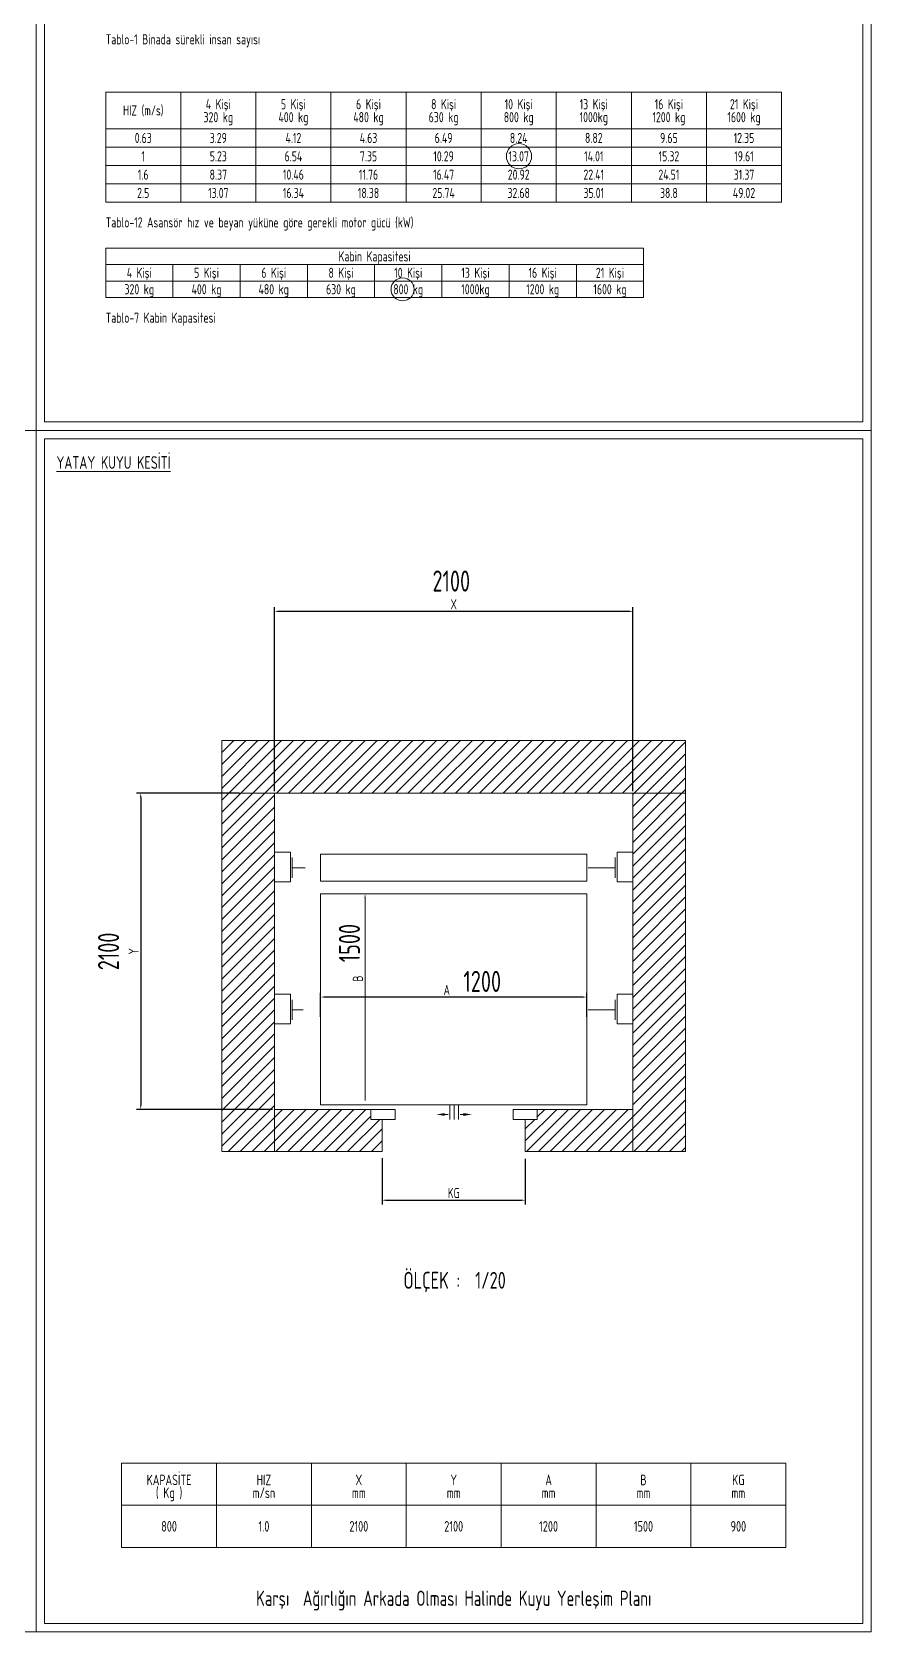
# Model space of a CAD drawing. Extents: x 173271 to 181879, y -242817 to -239967.
# Drawn here: x 177656 to 178646, y -242817 to -240919 of the extents above; entities that cross this region are included whole.
import ezdxf
from ezdxf.enums import TextEntityAlignment as Align

# ---------------------------------------------------------------- set-up
doc = ezdxf.new("R2010")
doc.units = 0
doc.header["$MEASUREMENT"] = 0
doc.linetypes.add('ARELDIS', pattern=[160.7, 150.7, -10])
doc.layers.get('Defpoints').update_dxf_attribs({"linetype": 'CONTINUOUS'})
for name, color, linetype in [('MIMARI', 1, 'CONTINUOUS'), ('YAZI', 7, 'CONTINUOUS'), ('YAZI1', 240, 'CONTINUOUS'), ('YZ1TES', 2, 'CONTINUOUS')]:
    doc.layers.add(name, color=color, linetype=linetype)
doc.layers.add('PISSUDIS', color=6, linetype='ARELDIS', lineweight=80)
doc.styles.add('engiasn', font='isocpeur.ttf', dxfattribs={"width": 0.7, "height": 12})
doc.styles.add('ODA', font='isocpeur.ttf', dxfattribs={"height": 20})
doc.styles.add('style4', font='isocpeur.ttf', dxfattribs={"height": 8})
doc.dimstyles.new('engnasn', dxfattribs={"dimtxt": 12, "dimasz": 5, "dimexe": 5, "dimexo": 2.5, "dimgap": 2.5, "dimtad": 1, "dimdec": 0, "dimdsep": 46, "dimlunit": 6, "dimtxsty": 'engiasn', "dimcen": 0.09, "dimadec": 0, "dimazin": 0, "dimtfac": 1, "dimtdec": 0, "dimtmove": 0, "dimatfit": 3, "dimfxl": 0, "dimtolj": 1, "dimtzin": 0, "dimarcsym": 0})

# ---------------------------------------------------------------- blocks, each defined once
blk = doc.blocks.new('*D10')
at = {"layer": 'Defpoints', "color": 0, "linetype": 'Continuous', "lineweight": 30, "transparency": 16777216}
for p in [(177997.6, -242063.6), (177997.6, -242089.7), (178313.4, -242089.7)]:
    blk.add_point(p, dxfattribs=at)
at = {"layer": 'YAZI1', "color": 0, "linetype": 'Continuous', "lineweight": -2, "transparency": 16777216}
for p, q in [((177997.6, -242087.2), (177997.6, -242058.6)), ((178308.4, -242063.6), (178002.6, -242063.6)), ((178313.4, -242087.2), (178313.4, -242058.6))]:
    blk.add_line(p, q, dxfattribs=at)
at = {"layer": 'YAZI1', "color": 0, "linetype": 'Continuous', "lineweight": 30, "transparency": 16777216}
for points in [[(178002.6, -242062.8), (178002.6, -242064.4), (177997.6, -242063.6)], [(178308.4, -242062.8), (178308.4, -242064.4), (178313.4, -242063.6)]]:
    blk.add_solid(points, dxfattribs=at)
at = {"layer": 'YAZI1', "color": 0, "linetype": 'Continuous', "lineweight": 15, "transparency": 16777216, "insert": (178147.3, -242055.1), "char_height": 12, "attachment_point": 5, "style": 'engiasn'}
blk.add_mtext('\\A1;A', dxfattribs=at)
blk = doc.blocks.new('*D11')
at = {"layer": 'Defpoints', "color": 0, "linetype": 'Continuous', "lineweight": 30, "transparency": 16777216}
for p in [(178070.7, -242252.2), (178240.3, -242253), (178240.3, -242304.5)]:
    blk.add_point(p, dxfattribs=at)
at = {"layer": 'YAZI1', "color": 0, "linetype": 'Continuous', "lineweight": -2, "transparency": 16777216}
for p, q in [((178070.7, -242254.7), (178070.7, -242309.5)), ((178240.3, -242255.5), (178240.3, -242309.5)), ((178075.7, -242304.5), (178235.3, -242304.5))]:
    blk.add_line(p, q, dxfattribs=at)
at = {"layer": 'YAZI1', "color": 0, "linetype": 'Continuous', "lineweight": 30, "transparency": 16777216}
for points in [[(178075.7, -242303.7), (178075.7, -242305.4), (178070.7, -242304.5)], [(178235.3, -242303.7), (178235.3, -242305.4), (178240.3, -242304.5)]]:
    blk.add_solid(points, dxfattribs=at)
at = {"layer": 'YAZI1', "color": 0, "linetype": 'Continuous', "lineweight": 15, "transparency": 16777216, "insert": (178155.5, -242296), "char_height": 12, "attachment_point": 5, "style": 'engiasn'}
blk.add_mtext('\\A1;KG', dxfattribs=at)
blk = doc.blocks.new('*D12')
at = {"layer": 'Defpoints', "color": 0, "linetype": 'Continuous', "lineweight": 30, "transparency": 16777216}
for p in [(177903.6, -241821.8), (177784.4, -242196.8), (177943, -242196.8)]:
    blk.add_point(p, dxfattribs=at)
at = {"layer": 'YAZI1', "color": 0, "linetype": 'Continuous', "lineweight": -2, "transparency": 16777216}
for p, q in [((177901.1, -241821.8), (177779.4, -241821.8)), ((177784.4, -241826.8), (177784.4, -242191.8)), ((177940.5, -242196.8), (177779.4, -242196.8))]:
    blk.add_line(p, q, dxfattribs=at)
at = {"layer": 'YAZI1', "color": 0, "linetype": 'Continuous', "lineweight": 30, "transparency": 16777216}
for points in [[(177783.6, -241826.8), (177785.3, -241826.8), (177784.4, -241821.8)], [(177783.6, -242191.8), (177785.3, -242191.8), (177784.4, -242196.8)]]:
    blk.add_solid(points, dxfattribs=at)
at = {"layer": 'YAZI1', "color": 0, "linetype": 'Continuous', "lineweight": 15, "transparency": 16777216, "insert": (177775.9, -242009.3), "char_height": 12, "attachment_point": 5, "rotation": 90, "style": 'engiasn'}
blk.add_mtext('\\A1;Y', dxfattribs=at)
blk = doc.blocks.new('*D16')
at = {"layer": 'Defpoints', "color": 0, "linetype": 'Continuous', "lineweight": 30, "transparency": 16777216}
for p in [(177943, -241606.2), (177943, -241821.8), (178368, -241821.8)]:
    blk.add_point(p, dxfattribs=at)
at = {"layer": 'YAZI1', "color": 0, "linetype": 'Continuous', "lineweight": -2, "transparency": 16777216}
for p, q in [((177943, -241819.3), (177943, -241601.2)), ((178363, -241606.2), (177948, -241606.2)), ((178368, -241819.3), (178368, -241601.2))]:
    blk.add_line(p, q, dxfattribs=at)
at = {"layer": 'YAZI1', "color": 0, "linetype": 'Continuous', "lineweight": 30, "transparency": 16777216}
for points in [[(177948, -241605.3), (177948, -241607), (177943, -241606.2)], [(178363, -241605.3), (178363, -241607), (178368, -241606.2)]]:
    blk.add_solid(points, dxfattribs=at)
at = {"layer": 'YAZI1', "color": 0, "linetype": 'Continuous', "lineweight": 15, "transparency": 16777216, "insert": (178155.5, -241597.7), "char_height": 12, "attachment_point": 5, "style": 'engiasn'}
blk.add_mtext('\\A1;X', dxfattribs=at)

msp = doc.modelspace()

# ---------------------------------------------------------------- hatches: boundary and pattern name
at = {"layer": 'YAZI1', "linetype": 'Continuous', "lineweight": 15}
h = msp.add_hatch(dxfattribs=at)
h.set_pattern_fill('ANSI31', scale=80, style=0)
h.set_pattern_definition([(45, (203785.682, -130138.905), (-7.0710678, 7.0710678), [])])
h.paths.add_polyline_path([(177943.031, -241821.83), (177880.531, -241821.83), (177880.531, -241910.164), (177943.031, -241910.164)])
h.paths.add_polyline_path([(177880.531, -241759.33), (177880.531, -241821.83), (178430.531, -241821.83), (178430.531, -241759.33)])
h.paths.add_polyline_path([(178430.531, -241821.83), (178368.031, -241821.83), (178368.031, -241910.164), (178430.531, -241910.164)])
h.paths.add_polyline_path([(178430.531, -241910.164), (178368.031, -241910.164), (178368.031, -242078.786), (178430.531, -242078.786)])
h.paths.add_polyline_path([(178430.531, -242078.786), (178368.031, -242078.786), (178368.031, -242246.83), (178430.531, -242246.83)])
h.paths.add_polyline_path([(178368.031, -242246.83), (178368.031, -242196.83), (178254.123, -242196.83), (178254.123, -242208.661), (178240.32, -242208.661), (178240.32, -242246.83)])
h.paths.add_polyline_path([(177943.031, -242196.83), (177943.031, -242246.83), (178070.742, -242246.83), (178070.742, -242208.661), (178056.94, -242208.661), (178056.94, -242196.83)])
h.paths.add_polyline_path([(177880.531, -242246.83), (177943.031, -242246.83), (177943.031, -242078.786), (177880.531, -242078.786)])
h.paths.add_polyline_path([(177880.531, -242078.786), (177943.031, -242078.786), (177943.031, -241910.164), (177880.531, -241910.164)])

# ---------------------------------------------------------------- linework, layer by layer
at = {"layer": 'MIMARI', "color": 7, "lineweight": 15}
for p, q in [((177943.031, -242246.83), (178070.742, -242246.83)), ((178368.031, -242246.83), (178240.32, -242246.83))]:
    msp.add_line(p, q, dxfattribs=at)
for points in [[(178430.531, -241759.33), (178430.531, -241821.83), (177880.531, -241821.83), (177880.531, -241759.33)], [(177880.531, -241821.83), (177943.031, -241821.83), (177943.031, -242246.83), (177880.531, -242246.83)], [(178368.031, -241821.83), (178430.531, -241821.83), (178430.531, -242246.83), (178368.031, -242246.83)]]:
    msp.add_lwpolyline(points, close=True, dxfattribs=at)
at = {"layer": 'PISSUDIS', "color": 7, "lineweight": 15}
for p, q in [((177964.149, -241922.164), (177964.149, -241898.164)), ((177964.149, -241922.164), (177964.149, -241898.164)), ((178346.913, -241922.164), (178346.913, -241898.164)), ((178346.913, -241922.164), (178346.913, -241898.164)), ((177964.149, -241910.164), (177979.453, -241910.164)), ((178346.913, -241910.164), (178314.891, -241910.164)), ((177964.149, -242090.786), (177964.149, -242066.786)), ((177964.149, -242090.786), (177964.149, -242066.786)), ((178346.913, -242090.786), (178346.913, -242066.786)), ((178346.913, -242090.786), (178346.913, -242066.786)), ((177964.149, -242078.786), (177976.842, -242078.786)), ((178346.913, -242078.786), (178314.891, -242078.786))]:
    msp.add_line(p, q, dxfattribs=at)
at = {"layer": 'YAZI', "color": 2, "lineweight": 15}
for centre, radius in [((178232.93, -241066.524), 14.985), ((178094.877, -241224.309), 13.627)]:
    msp.add_circle(centre, radius, dxfattribs=at)
at = {"layer": 'YAZI1', "color": 7, "linetype": 'Continuous', "lineweight": 15}
for p, q in [((178000.15, -241941.286), (178055.412, -241941.286)), ((178050.412, -241946.286), (178050.412, -242186.286)), ((177943.031, -242196.83), (178056.94, -242196.83)), ((178000.15, -242191.286), (178055.412, -242191.286)), ((178057.433, -242196.83), (178057.433, -242208.661)), ((178086.024, -242196.83), (178057.433, -242196.83)), ((178057.433, -242196.83), (178057.433, -242208.661)), ((178229.352, -242191.286), (178082.697, -242191.286)), ((178086.024, -242196.83), (178086.024, -242208.661)), ((178144.967, -242202.852), (178148.942, -242202.852)), ((178151.024, -242191.286), (178151.024, -242208.661)), ((178156.024, -242191.286), (178156.024, -242208.661)), ((178161.024, -242191.286), (178161.024, -242208.661)), ((178167.081, -242202.852), (178163.107, -242202.852)), ((178225.678, -242196.83), (178249.232, -242196.83)), ((178226.024, -242196.83), (178254.616, -242196.83)), ((178226.024, -242196.83), (178226.024, -242208.661)), ((178368.031, -242196.83), (178254.123, -242196.83)), ((178254.616, -242196.83), (178254.616, -242208.661)), ((178086.024, -242208.661), (178057.433, -242208.661)), ((178086.024, -242208.661), (178057.433, -242208.661)), ((178070.742, -242208.661), (178070.742, -242246.83)), ((178070.742, -242208.661), (178070.742, -242232.339)), ((178226.024, -242208.661), (178254.616, -242208.661)), ((178240.32, -242208.661), (178240.32, -242246.83))]:
    msp.add_line(p, q, dxfattribs=at)
at = {"layer": 'YAZI1', "color": 2, "linetype": 'Continuous', "lineweight": 15}
for p, q in [((177761.781, -242616.273), (178549.281, -242616.273)), ((177761.781, -242616.273), (177761.781, -242716.273)), ((177761.781, -242616.273), (178549.281, -242616.273)), ((177761.781, -242616.273), (177761.781, -242716.273)), ((177874.281, -242616.273), (177874.281, -242716.273)), ((177874.281, -242616.273), (177874.281, -242716.273)), ((177986.781, -242616.273), (177986.781, -242716.273)), ((178099.281, -242616.273), (178099.281, -242716.273)), ((178211.781, -242616.273), (178211.781, -242716.273)), ((178324.281, -242616.273), (178324.281, -242716.273)), ((178436.781, -242616.273), (178436.781, -242716.273)), ((178549.281, -242616.273), (178549.281, -242716.273)), ((178549.281, -242616.273), (178549.281, -242716.273)), ((178549.281, -242666.273), (177761.781, -242666.273)), ((178549.281, -242666.273), (177761.781, -242666.273)), ((177761.781, -242716.273), (178549.281, -242716.273)), ((177761.781, -242716.273), (178549.281, -242716.273))]:
    msp.add_line(p, q, dxfattribs=at)
for points in [[(176670.531, -241391.561), (177660.531, -241391.561), (177660.531, -239966.561), (176670.531, -239966.561)], [(177660.531, -241391.561), (178650.531, -241391.561), (178650.531, -239966.561), (177660.531, -239966.561)], [(177670.531, -241381.561), (178640.531, -241381.561), (178640.531, -239976.561), (177670.531, -239976.561)], [(176670.531, -242816.561), (177660.531, -242816.561), (177660.531, -241391.561), (176670.531, -241391.561)], [(177660.531, -242816.561), (178650.531, -242816.561), (178650.531, -241391.561), (177660.531, -241391.561)], [(177670.531, -242806.561), (178640.531, -242806.561), (178640.531, -241401.561), (177670.531, -241401.561)]]:
    msp.add_lwpolyline(points, close=True, dxfattribs=at)
for points in [[(177742.874, -240990.442), (178544.208, -240990.442)], [(177742.874, -240990.442), (177742.874, -241120.868), (178544.208, -241120.868)], [(177831.911, -240990.442), (177831.911, -241120.868)], [(177920.948, -240990.442), (177920.948, -241120.868)], [(178009.985, -240990.442), (178009.985, -241120.868)], [(178099.022, -240990.442), (178099.022, -241120.868)], [(178188.059, -240990.442), (178188.059, -241120.868)], [(178277.097, -240990.442), (178277.097, -241120.868)], [(178366.134, -240990.442), (178366.134, -241120.868)], [(178455.171, -240990.442), (178455.171, -241120.868)], [(178544.208, -240990.442), (178544.208, -241120.868)], [(177742.874, -241033.918), (178544.208, -241033.918)], [(177742.874, -241055.655), (178544.208, -241055.655)], [(177742.874, -241077.393), (178544.208, -241077.393)], [(177742.874, -241099.13), (178544.208, -241099.13)], [(177742.874, -241233.909), (177742.874, -241175.521), (178380.633, -241175.521)], [(178380.633, -241175.521), (178380.633, -241233.909)], [(177742.874, -241194.984), (178380.633, -241194.984)], [(177822.594, -241194.984), (177822.594, -241233.909)], [(177902.313, -241194.984), (177902.313, -241233.909)], [(177982.033, -241194.984), (177982.033, -241233.909)], [(178061.753, -241194.984), (178061.753, -241233.909)], [(178141.473, -241194.984), (178141.473, -241233.909)], [(178221.193, -241194.984), (178221.193, -241233.909)], [(178300.913, -241194.984), (178300.913, -241233.909)], [(177742.874, -241214.447), (178380.633, -241214.447)], [(177742.874, -241233.909), (178380.633, -241233.909)]]:
    msp.add_lwpolyline(points, dxfattribs=at)
at = {"layer": 'YAZI1', "color": 7, "linetype": 'Continuous', "lineweight": 15}
for points in [[(178313.413, -241894.164), (177997.65, -241894.164), (177997.65, -241926.164), (178313.413, -241926.164)], [(177997.65, -242191.286), (178313.413, -242191.286), (178313.413, -241941.286), (177997.65, -241941.286)]]:
    msp.add_lwpolyline(points, close=True, dxfattribs=at)
at = {"layer": 'YAZI1', "color": 7, "linetype": 'Continuous', "lineweight": 30}
msp.add_solid([(178049.579, -241946.286), (178051.246, -241946.286), (178050.412, -241941.286)], dxfattribs=at)
at = {"layer": 'YAZI1', "color": 7, "linetype": 'Continuous', "lineweight": 15}
for points in [[(178144.967, -242204.495), (178144.967, -242201.209), (178135.108, -242202.852)], [(178167.081, -242204.495), (178167.081, -242201.209), (178176.94, -242202.852)]]:
    msp.add_solid(points, dxfattribs=at)
at = {"layer": 'YZ1TES', "color": 7, "linetype": 'Continuous', "lineweight": 15}
for p, q in [((177961.834, -241891.715), (177943.031, -241891.715)), ((177961.834, -241891.715), (177961.834, -241926.843)), ((178349.228, -241891.715), (178349.228, -241926.843)), ((178349.228, -241891.715), (178368.031, -241891.715)), ((177961.834, -241926.843), (177943.031, -241926.843)), ((178349.228, -241926.843), (178368.031, -241926.843)), ((177961.834, -242060.337), (177943.031, -242060.337)), ((177961.834, -242060.337), (177961.834, -242095.466)), ((178349.228, -242060.337), (178349.228, -242095.466)), ((178349.228, -242060.337), (178368.031, -242060.337)), ((177961.834, -242095.466), (177943.031, -242095.466)), ((178349.228, -242095.466), (178368.031, -242095.466))]:
    msp.add_line(p, q, dxfattribs=at)

# ---------------------------------------------------------------- texts
at = {"layer": 'YAZI1', "color": 2, "linetype": 'Continuous', "lineweight": 15, "style": 'style4', "width": 0.7}
for s, p in [('Tablo-1 Binada sürekli insan sayısı', (177742.874, -240927.782)), ('Tablo-12 Asansör hız ve beyan yüküne göre gerekli motor gücü (kW)', (177742.874, -241144.943)), ('Tablo-7 Kabin Kapasitesi', (177742.874, -241257.984))]:
    msp.add_text(s, height=12, dxfattribs=at).set_placement(p, align=Align.MIDDLE_LEFT)
at = {"layer": 'YAZI1', "color": 2, "linetype": 'Continuous', "lineweight": 15, "width": 0.7}
for s, height, style, p in [('HIZ (m/s)', 12, 'style4', (177787.392, -241012.18)), ('4 Kişi', 12, 'style4', (177876.429, -241004.756)), ('5 Kişi', 12, 'style4', (177965.467, -241004.756)), ('6 Kişi', 12, 'style4', (178054.504, -241004.756)), ('8 Kişi', 12, 'style4', (178143.541, -241004.756)), ('10 Kişi', 12, 'style4', (178232.578, -241004.756)), ('13 Kişi', 12, 'style4', (178321.615, -241004.756)), ('16 Kişi', 12, 'style4', (178410.652, -241004.756)), ('21 Kişi', 12, 'style4', (178499.69, -241004.756)), ('320 kg', 12, 'style4', (177876.429, -241020.162)), ('400 kg', 12, 'style4', (177965.467, -241020.162)), ('480 kg', 12, 'style4', (178054.504, -241020.162)), ('630 kg', 12, 'style4', (178143.541, -241020.162)), ('800 kg', 12, 'style4', (178232.578, -241020.162)), ('1000kg', 12, 'style4', (178321.615, -241020.162)), ('1200 kg', 12, 'style4', (178410.652, -241020.162)), ('1600 kg', 12, 'style4', (178499.69, -241020.162)), ('0.63', 12, 'style4', (177787.392, -241044.786)), ('3.29', 12, 'style4', (177876.429, -241044.786)), ('4.12', 12, 'style4', (177965.467, -241044.786)), ('4.63', 12, 'style4', (178054.504, -241044.786)), ('6.49', 12, 'style4', (178143.541, -241044.786)), ('8.24', 12, 'style4', (178232.578, -241044.786)), ('8.82', 12, 'style4', (178321.615, -241044.786)), ('9.65', 12, 'style4', (178410.652, -241044.786)), ('12.35', 12, 'style4', (178499.69, -241044.786)), ('1', 12, 'style4', (177787.392, -241066.524)), ('5.23', 12, 'style4', (177876.429, -241066.524)), ('6.54', 12, 'style4', (177965.467, -241066.524)), ('7.35', 12, 'style4', (178054.504, -241066.524)), ('10.29', 12, 'style4', (178143.541, -241066.524)), ('13.07', 12, 'style4', (178232.578, -241066.524)), ('14.01', 12, 'style4', (178321.615, -241066.524)), ('15.32', 12, 'style4', (178410.652, -241066.524)), ('19.61', 12, 'style4', (178499.69, -241066.524)), ('1.6', 12, 'style4', (177787.392, -241088.262)), ('8.37', 12, 'style4', (177876.429, -241088.262)), ('10.46', 12, 'style4', (177965.467, -241088.262)), ('11.76', 12, 'style4', (178054.504, -241088.262)), ('16.47', 12, 'style4', (178143.541, -241088.262)), ('20.92', 12, 'style4', (178232.578, -241088.262)), ('22.41', 12, 'style4', (178321.615, -241088.262)), ('24.51', 12, 'style4', (178410.652, -241088.262)), ('31.37', 12, 'style4', (178499.69, -241088.262)), ('2.5', 12, 'style4', (177787.392, -241109.999)), ('13.07', 12, 'style4', (177876.429, -241109.999)), ('16.34', 12, 'style4', (177965.467, -241109.999)), ('18.38', 12, 'style4', (178054.504, -241109.999)), ('25.74', 12, 'style4', (178143.541, -241109.999)), ('32.68', 12, 'style4', (178232.578, -241109.999)), ('35.01', 12, 'style4', (178321.615, -241109.999)), ('38.8', 12, 'style4', (178410.652, -241109.999)), ('49.02', 12, 'style4', (178499.69, -241109.999)), ('Kabin Kapasitesi', 12, 'style4', (178061.753, -241185.252)), ('4 Kişi', 12, 'style4', (177782.734, -241204.715)), ('5 Kişi', 12, 'style4', (177862.454, -241204.715)), ('6 Kişi', 12, 'style4', (177942.173, -241204.715)), ('8 Kişi', 12, 'style4', (178021.893, -241204.715)), ('10 Kişi', 12, 'style4', (178101.613, -241204.715)), ('13 Kişi', 12, 'style4', (178181.333, -241204.715)), ('16 Kişi', 12, 'style4', (178261.053, -241204.715)), ('21 Kişi', 12, 'style4', (178340.773, -241204.715)), ('320 kg', 12, 'style4', (177782.734, -241224.178)), ('400 kg', 12, 'style4', (177862.454, -241224.178)), ('480 kg', 12, 'style4', (177942.173, -241224.178)), ('630 kg', 12, 'style4', (178021.893, -241224.178)), ('800 kg', 12, 'style4', (178101.613, -241224.178)), ('1000kg', 12, 'style4', (178181.333, -241224.178)), ('1200 kg', 12, 'style4', (178261.053, -241224.178)), ('1600 kg', 12, 'style4', (178340.773, -241224.178)), ('KAPASİTE', 12.5, 'ODA', (177818.031, -242636.21)), ('HIZ', 12.5, 'ODA', (177930.531, -242636.21)), ('X', 12.5, 'ODA', (178043.031, -242636.21)), ('Y', 12.5, 'ODA', (178155.531, -242636.21)), ('A', 12.5, 'ODA', (178268.031, -242636.21)), ('B', 12.5, 'ODA', (178380.531, -242636.21)), ('KG', 12.5, 'ODA', (178493.031, -242636.21)), ('( Kg )', 12.5, 'ODA', (177818.031, -242651.411)), ('m/sn', 12.5, 'ODA', (177930.531, -242651.411)), ('mm', 12.5, 'ODA', (178043.031, -242651.411)), ('mm', 12.5, 'ODA', (178155.531, -242651.411)), ('mm', 12.5, 'ODA', (178268.031, -242651.411)), ('mm', 12.5, 'ODA', (178380.531, -242651.411)), ('mm', 12.5, 'ODA', (178493.031, -242651.411)), ('800', 12.5, 'ODA', (177818.031, -242691.273)), ('1.0', 12.5, 'ODA', (177930.531, -242691.273)), ('900', 12.5, 'ODA', (178493.031, -242691.273)), ('Karşı  Ağırlığın Arkada Olması Halinde Kuyu Yerleşim Planı', 18, 'ODA', (178155.531, -242776.561))]:
    msp.add_text(s, height=height, dxfattribs=dict(at, style=style)).set_placement(p, align=Align.MIDDLE_CENTER)
at = {"layer": 'YAZI1', "color": 2, "linetype": 'Continuous', "lineweight": 15, "style": 'ODA', "width": 0.7}
for s, height, p in [('%%UYATAY KUYU KESİTİ', 15, (177684.505, -241437.168)), ('ÖLÇEK :  1/20', 20, (178095.962, -242409.469))]:
    msp.add_text(s, height=height, dxfattribs=at).set_placement(p)
at = {"layer": 'YAZI1', "color": 7, "linetype": 'Continuous', "lineweight": 15, "style": 'ODA', "width": 0.7}
for s, height, p in [('2100', 25, (178152.665, -241570.242)), ('1200', 25, (178189.357, -242045.027)), ('2100', 12.5, (178043.031, -242691.273)), ('2100', 12.5, (178155.531, -242691.273)), ('1200', 12.5, (178268.031, -242691.273)), ('1500', 12.5, (178380.531, -242691.273))]:
    msp.add_text(s, height=height, dxfattribs=at).set_placement(p, align=Align.MIDDLE_CENTER)
for s, p in [('2100', (177746.287, -242009.472)), ('1500', (178031.825, -241999.579))]:
    msp.add_text(s, height=25, rotation=90, dxfattribs=at).set_placement(p, align=Align.MIDDLE_CENTER)
at = {"layer": 'YAZI1', "color": 7, "linetype": 'Continuous', "lineweight": 15, "insert": (178041.912, -242041.615), "char_height": 12, "attachment_point": 5, "rotation": 90, "style": 'engiasn'}
msp.add_mtext('\\A1;B', dxfattribs=at)

# ---------------------------------------------------------------- dimensions: what is measured, and where the dimension line sits
at = {"layer": 'YAZI1', "color": 7, "linetype": 'Continuous', "lineweight": 15}
for base, p1, p2, angle, text, picture, middle in [((177943.031, -241606.178), (178368.031, -241821.83), (177943.031, -241821.83), 180, 'X', '*D16', (178155.531, -241597.678)), ((177784.426, -242196.83), (177903.629, -241821.83), (177943.031, -242196.83), 90, 'Y', '*D12', (177775.926, -242009.33)), ((178240.32, -242304.545), (178070.742, -242252.242), (178240.32, -242253.001), 180, 'KG', '*D11', (178155.531, -242296.045))]:
    dim = msp.add_linear_dim(base=base, p1=p1, p2=p2, angle=angle, text=text, dimstyle='engnasn', dxfattribs=at)
    dim.commit()
    dim.dimension.update_dxf_attribs({"geometry": picture, "text_midpoint": middle})
dim = msp.add_linear_dim(base=(177997.65, -242063.615), p1=(178313.413, -242089.669), p2=(177997.65, -242089.669), angle=180, text='A', dimstyle='engnasn', dxfattribs=at)
dim.commit()
dim.dimension.update_dxf_attribs({"geometry": '*D10', "text_midpoint": (178147.321, -242063.615), "dimtype": 160})

doc.saveas('drawing.dxf')
